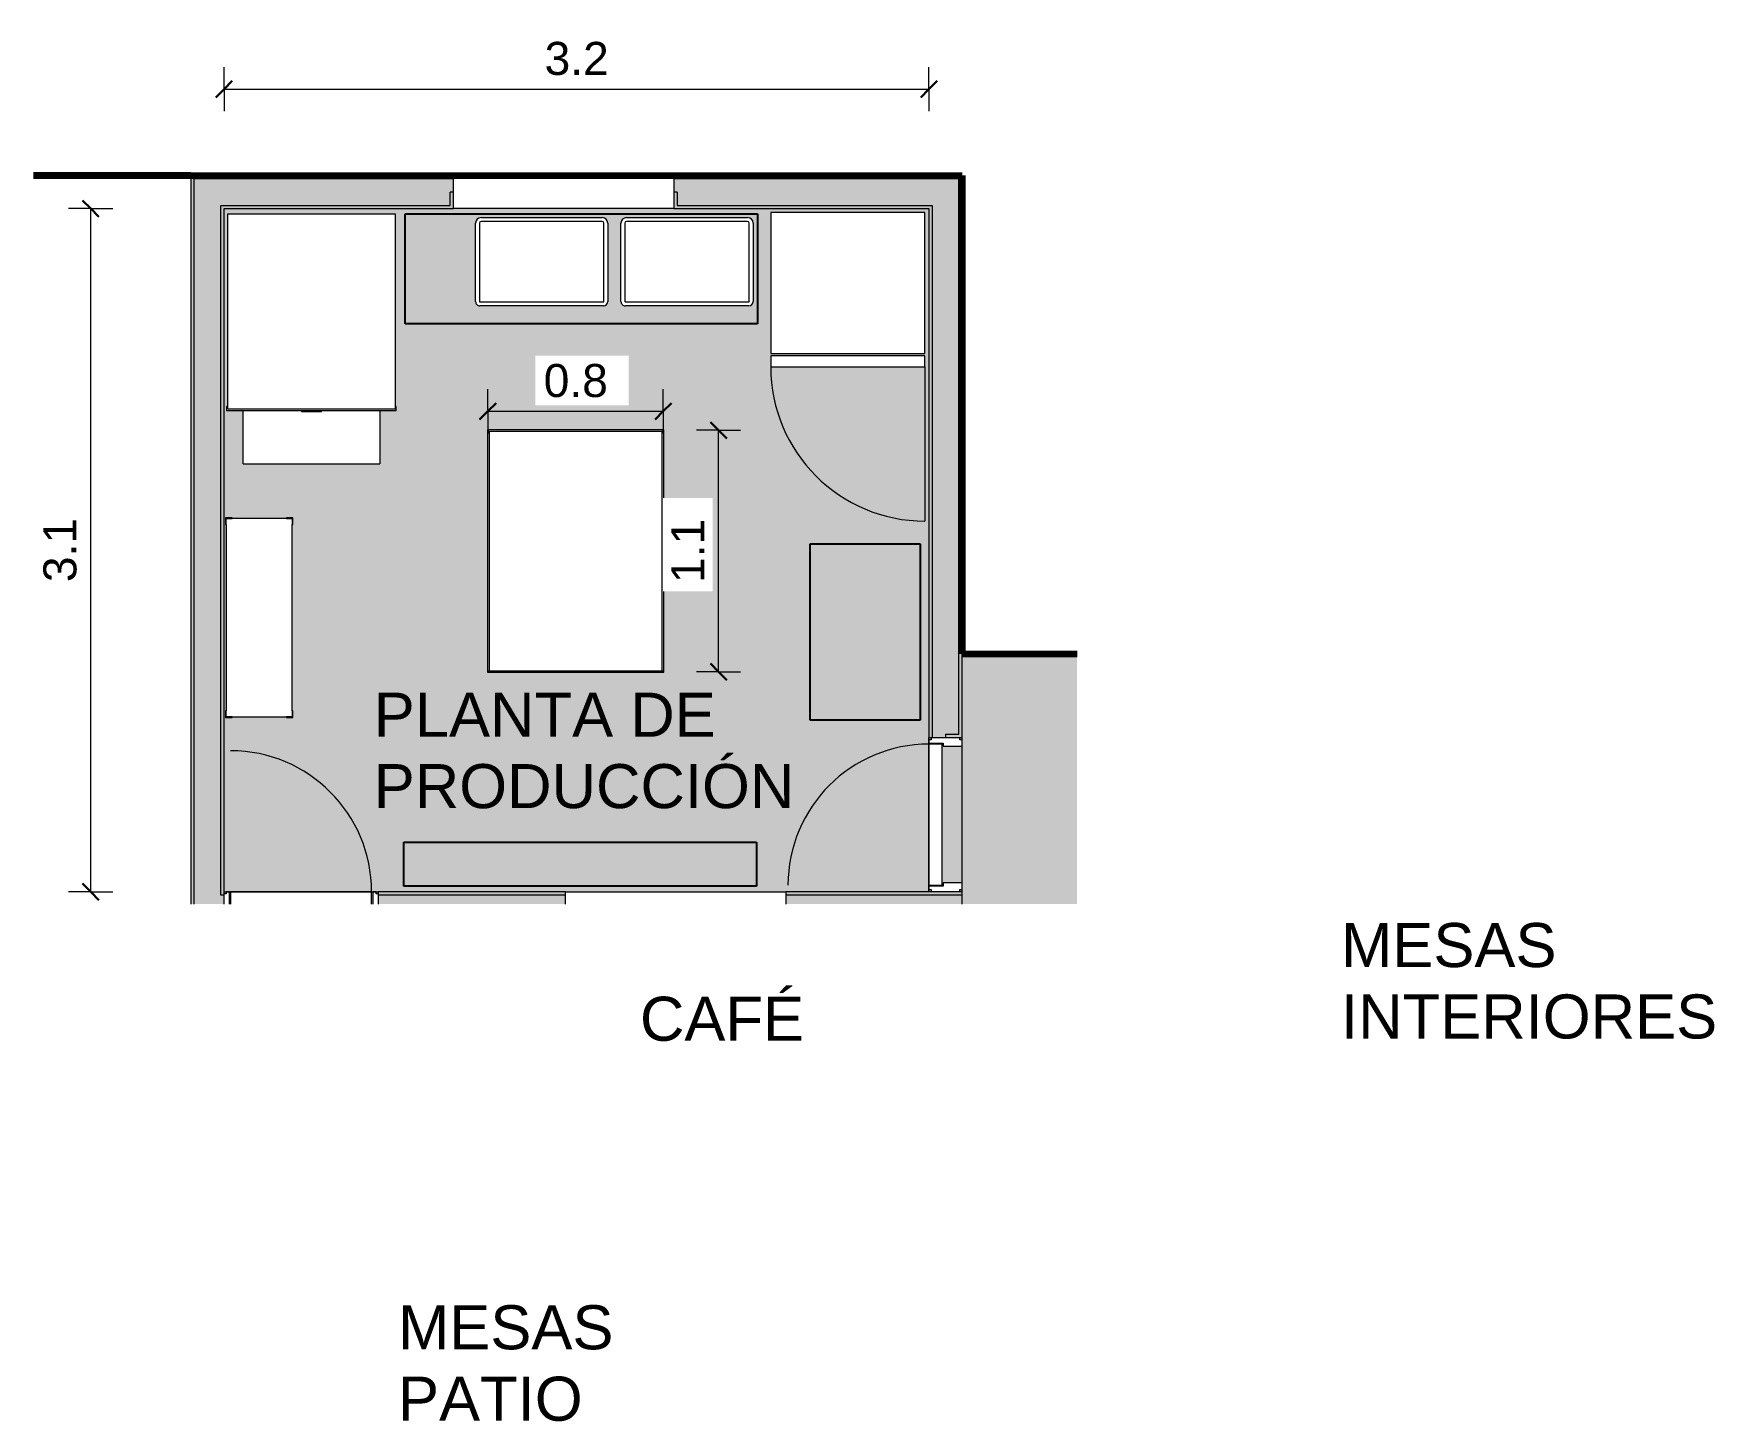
# Model space of a CAD drawing. Header units: metres. Extents: x 5.13 to 12.76, y 2.48 to 8.78.
import ezdxf

# ---------------------------------------------------------------- set-up
doc = ezdxf.new("R2010")
doc.units = ezdxf.units.M
for name, color, linetype, lineweight in [('X-ARQ-MOBILIARIO_CUT', 146, 'Continuous', 9), ('X-ARQ-MOBILIARIO_PROJ', 9, 'Continuous', 9), ('X-ARQ-MURO_CUT', 5, 'Continuous', 9), ('X-ARQ-MURO_PROJ', 251, 'Continuous', 9), ('X-ARQ-PISOS_PROJ', 8, 'Continuous', 9), ('X-ARQ-PROYECCIONES', 8, 'Continuous', 9), ('X-ARQ-PUERTAS_CUT', 3, 'Continuous', 9), ('X-ESP-REF-SIMBOLOS', 3, 'Continuous', 9), ('X-ESP-REF-SIMBOLOS-100', 3, 'Continuous', 9), ('X-ESP-TEXTO', 2, 'Continuous', 9), ('X-PLANO1', 6, 'Continuous', 90), ('X-TEC-GEN', 252, 'Continuous', 9)]:
    doc.layers.add(name, color=color, linetype=linetype, lineweight=lineweight)
doc.styles.add('Arial', font='arial.ttf', dxfattribs={"height": 0.2})
doc.styles.add('Arial_1', font='arial.ttf', dxfattribs={"height": 0.15})
doc.dimstyles.new('00_PLANB_DIM__fondo_blanco_', dxfattribs={"dimscale": 0.3048, "dimtxt": 0.153039, "dimasz": 0.246063, "dimexe": 0.328084, "dimexo": 0.0625, "dimgap": 0.065617, "dimtad": 1, "dimrnd": 0.01, "dimdsep": 46, "dimtxsty": 'Arial_1', "dimblk1": 'OBLIQUE', "dimblk2": 'OBLIQUE', "dimsah": 1, "dimcen": 0.09, "dimazin": 0, "dimtfac": 1, "dimtdec": 4, "dimtix": 1, "dimtmove": 0, "dimatfit": 3, "dimfxl": 0.328084, "dimfxlon": 1, "dimtvp": 1, "dimtfill": 1, "dimtolj": 1, "dimtzin": 0, "dimarcsym": 2})

# ---------------------------------------------------------------- blocks, each defined once
blk = doc.blocks.new('AE_PUERTA BATIENTE MADERA - AE_PUERTA BATIENTE MADERA 0_70X2_20-8696333-Piso 1 - Arq')
at = {"layer": 'X-ARQ-PROYECCIONES'}
blk.add_line((-0.35, 0.075), (0.35, 0.075), dxfattribs=at)
blk.add_arc((-0.32, 0.075), 0.64, 0, 90, dxfattribs=at)
at = {"layer": 'X-ARQ-PUERTAS_CUT'}
for p, q in [((-0.34, 0.065), (-0.35, 0.065)), ((-0.325, 0.075), (-0.34, 0.075)), ((-0.34, 0.075), (-0.34, 0.065)), ((-0.325, 0.019), (-0.325, 0.075)), ((0.32, 0.075), (-0.32, 0.075)), ((-0.32, 0.075), (-0.32, 0.019)), ((0.32, 0.019), (0.32, 0.075)), ((0.34, 0.075), (0.325, 0.075)), ((0.325, 0.075), (0.325, 0.019)), ((0.34, 0.065), (0.34, 0.075)), ((0.35, 0.065), (0.34, 0.065))]:
    blk.add_line(p, q, dxfattribs=at)
blk = doc.blocks.new('Horno Padrino - Horno Padrino-8709530-Piso 1 - Arq')
at = {"layer": 'X-ARQ-MOBILIARIO_PROJ'}
for p, q in [((-0.38, 0.44), (0.38, 0.44)), ((-0.38, -0.445), (-0.38, 0.44)), ((0.38, 0.44), (0.38, -0.445)), ((-0.385, -0.435), (-0.385, -0.455)), ((-0.38, -0.435), (-0.385, -0.435)), ((0.385, -0.455), (-0.385, -0.455)), ((-0.38, -0.445), (0.38, -0.445)), ((-0.31, -0.695), (-0.31, -0.455)), ((-0.045, -0.455), (-0.045, -0.458)), ((0.045, -0.458), (0.045, -0.455)), ((0.31, -0.455), (0.31, -0.695)), ((0.385, -0.435), (0.38, -0.435)), ((0.385, -0.455), (0.385, -0.435)), ((-0.045, -0.458), (0.045, -0.458)), ((-0.31, -0.695), (0.31, -0.695))]:
    blk.add_line(p, q, dxfattribs=at)
blk = doc.blocks.new('A_Surface rec - A_Surface rec-7537305-Piso 1 - Arq')
at = {"layer": 'X-ARQ-MOBILIARIO_PROJ'}
for p, q in [((-0.55, 0.4), (-0.55, -0.4)), ((0.55, 0.4), (-0.55, 0.4)), ((-0.5429, 0.3929), (-0.55, 0.4)), ((-0.5429, 0.3929), (-0.5429, -0.3929)), ((0.5429, 0.3929), (-0.5429, 0.3929)), ((0.55, 0.4), (0.5429, 0.3929)), ((0.5429, -0.3929), (0.5429, 0.3929)), ((0.55, -0.4), (0.55, 0.4)), ((-0.55, -0.4), (-0.5429, -0.3929)), ((-0.55, -0.4), (0.55, -0.4)), ((-0.5429, -0.3929), (0.5429, -0.3929)), ((0.55, -0.4), (0.5429, -0.3929))]:
    blk.add_line(p, q, dxfattribs=at)
blk = doc.blocks.new('AE_PUERTA BATIENTE MADERA - AE_PUERTA BATIENTE MADERA 0_70X2_20-8714395-Piso 1 - Arq')
at = {"layer": 'X-ARQ-PROYECCIONES'}
for p, q in [((-0.35, 0.075), (0.35, 0.075)), ((-0.35, -0.075), (0.35, -0.075))]:
    blk.add_line(p, q, dxfattribs=at)
blk.add_arc((-0.32, 0.075), 0.64, 0, 90, dxfattribs=at)
at = {"layer": 'X-ARQ-PUERTAS_CUT'}
for p, q in [((-0.34, 0.065), (-0.35, 0.065)), ((-0.325, 0.075), (-0.34, 0.075)), ((-0.34, 0.075), (-0.34, 0.065)), ((-0.325, 0.01), (-0.325, 0.075)), ((-0.31, 0.01), (-0.325, 0.01)), ((0.32, 0.075), (-0.32, 0.075)), ((-0.32, 0.075), (-0.32, 0.015)), ((-0.32, 0.015), (0.32, 0.015)), ((-0.31, -0.075), (-0.31, 0.01)), ((0.31, 0.01), (0.31, -0.075)), ((0.325, 0.01), (0.31, 0.01)), ((0.32, 0.015), (0.32, 0.075)), ((0.34, 0.075), (0.325, 0.075)), ((0.325, 0.075), (0.325, 0.01)), ((0.34, 0.065), (0.34, 0.075)), ((0.35, 0.065), (0.34, 0.065)), ((-0.35, -0.065), (-0.34, -0.065)), ((-0.34, -0.065), (-0.34, -0.075)), ((-0.34, -0.075), (-0.31, -0.075)), ((0.31, -0.075), (0.34, -0.075)), ((0.34, -0.075), (0.34, -0.065)), ((0.34, -0.065), (0.35, -0.065))]:
    blk.add_line(p, q, dxfattribs=at)
blk = doc.blocks.new('EQU_NEVERA - EQU_NEVERA-7909127-Piso 1 - Arq')
at = {"layer": 'X-ARQ-PROYECCIONES'}
blk.add_line((0.35, -0.35), (0.35, -1.05), dxfattribs=at)
blk.add_arc((0.35, -0.35), 0.7, 180, 270, dxfattribs=at)
at = {"layer": 'X-TEC-GEN'}
for p, q in [((0.35, 0.35), (-0.35, 0.35)), ((-0.35, 0.35), (-0.35, -0.2901)), ((0.35, -0.2901), (0.35, 0.35)), ((-0.35, -0.2901), (0.35, -0.2901)), ((0.35, -0.3001), (-0.35, -0.3001)), ((-0.35, -0.3001), (-0.35, -0.35)), ((0.35, -0.35), (0.35, -0.3001)), ((-0.35, -0.35), (0.35, -0.35))]:
    blk.add_line(p, q, dxfattribs=at)
blk = doc.blocks.new('Canastillas plásticas  31 - 31 x 40 x 60 - LAT HOLE - 3 STACK-8039155-Piso 1 - Arq')
at = {"layer": 'X-ARQ-MOBILIARIO_PROJ'}
for p, q in [((-0.3, -0.175), (-0.3, 0.18)), ((-0.2825, 0.18), (-0.2825, -0.175)), ((-0.28, 0.2), (0.28, 0.2)), ((0.28, 0.1825), (-0.28, 0.1825)), ((0.2825, -0.175), (0.2825, 0.18)), ((0.3, 0.18), (0.3, -0.175)), ((-0.275, -0.1825), (0.275, -0.1825)), ((0.275, -0.2), (-0.275, -0.2))]:
    blk.add_line(p, q, dxfattribs=at)
for centre, radius, start, end in [((-0.28, 0.18), 0.02, 90, 180), ((-0.28, 0.18), 0.02, 90, 180), ((-0.28, 0.18), 0.00255, 90, 180), ((0.28, 0.18), 0.02, 360, 90), ((0.28, 0.18), 0.02, 360, 90), ((0.28, 0.18), 0.0025, 360, 90), ((-0.275, -0.175), 0.025, 180, 270), ((-0.275, -0.175), 0.025, 180, 270), ((-0.275, -0.175), 0.0075, 180, 270), ((0.275, -0.175), 0.0075, 270, 360), ((0.275, -0.175), 0.025, 270, 360), ((0.275, -0.175), 0.025, 270, 360)]:
    blk.add_arc(centre, radius, start, end, dxfattribs=at)
blk = doc.blocks.new('Repiza - Repiza-8718733-Piso 1 - Arq')
at = {"layer": 'X-ARQ-MOBILIARIO_CUT'}
for p, q in [((-0.423, 0.153), (-0.453, 0.153)), ((-0.453, 0.153), (-0.453, 0.123)), ((-0.423, 0.15), (-0.423, 0.153)), ((0.453, 0.153), (0.423, 0.153)), ((0.423, 0.153), (0.423, 0.15)), ((0.453, 0.123), (0.453, 0.153)), ((-0.453, 0.123), (-0.45, 0.123)), ((-0.45, 0.123), (-0.45, 0.15)), ((-0.45, 0.15), (-0.423, 0.15)), ((0.423, 0.15), (0.45, 0.15)), ((0.45, 0.15), (0.45, 0.123)), ((0.45, 0.123), (0.453, 0.123)), ((-0.45, -0.123), (-0.453, -0.123)), ((-0.453, -0.123), (-0.453, -0.153)), ((-0.45, -0.15), (-0.45, -0.123)), ((-0.423, -0.15), (-0.45, -0.15)), ((-0.423, -0.153), (-0.423, -0.15)), ((0.45, -0.15), (0.423, -0.15)), ((0.423, -0.15), (0.423, -0.153)), ((0.45, -0.123), (0.45, -0.15)), ((0.453, -0.123), (0.45, -0.123)), ((0.453, -0.153), (0.453, -0.123)), ((-0.453, -0.153), (-0.423, -0.153)), ((0.423, -0.153), (0.453, -0.153))]:
    blk.add_line(p, q, dxfattribs=at)
at = {"layer": 'X-ARQ-MOBILIARIO_PROJ'}
for p, q in [((-0.45, 0.123), (-0.45, -0.123)), ((0.423, 0.15), (-0.423, 0.15)), ((0.45, -0.123), (0.45, 0.123)), ((-0.423, -0.15), (0.423, -0.15))]:
    blk.add_line(p, q, dxfattribs=at)
blk = doc.blocks.new('DIMBLOCK1-Piso 1 - Arq')
at = {"layer": 'X-ESP-REF-SIMBOLOS-100', "lineweight": 30}
for p, q in [((5.3933, 7.9849), (5.3558, 8.0224)), ((5.3933, 7.9849), (5.4308, 7.9474)), ((5.3933, 4.8849), (5.3558, 4.9224)), ((5.3933, 4.8849), (5.4308, 4.8474))]:
    blk.add_line(p, q, dxfattribs=at)
at = {"layer": 'X-ESP-REF-SIMBOLOS-100'}
for p, q in [((5.3933, 7.9849), (5.2933, 7.9849)), ((5.3933, 4.8849), (5.3933, 7.9849)), ((5.3933, 7.9849), (5.4933, 7.9849)), ((5.3933, 4.8849), (5.2933, 4.8849)), ((5.3933, 4.8849), (5.4933, 4.8849))]:
    blk.add_line(p, q, dxfattribs=at)
at = {"layer": 'X-ESP-REF-SIMBOLOS-100', "color": 0, "insert": (5.1786, 6.2901), "char_height": 0.15, "width": 0.347516, "attachment_point": 1, "rotation": 90, "line_spacing_factor": 0.941778, "style": 'Arial_1', "bg_fill": 3, "box_fill_scale": 1.25, "bg_fill_color": 9, "bg_fill_true_color": 13158600, "bg_fill_transparency": 0}
blk.add_mtext('3.1', dxfattribs=at)
blk = doc.blocks.new('_Oblique')
at = {"color": 0, "linetype": 'ByBlock', "lineweight": -2}
blk.add_line((-0.5, -0.5), (0.5, 0.5), dxfattribs=at)
blk = doc.blocks.new('DIMBLOCK2-Piso 1 - Arq')
at = {"layer": 'X-ESP-REF-SIMBOLOS-100'}
for p, q in [((5.9986, 8.5269), (5.9986, 8.6269)), ((9.1986, 8.5269), (9.1986, 8.6269)), ((5.9986, 8.5269), (9.1986, 8.5269)), ((5.9986, 8.5269), (5.9986, 8.4269)), ((9.1986, 8.5269), (9.1986, 8.4269))]:
    blk.add_line(p, q, dxfattribs=at)
at = {"layer": 'X-ESP-REF-SIMBOLOS-100', "lineweight": 30}
for p, q in [((5.9986, 8.5269), (6.0361, 8.5644)), ((9.1986, 8.5269), (9.2361, 8.5644)), ((5.9986, 8.5269), (5.9611, 8.4894)), ((9.1986, 8.5269), (9.1611, 8.4894))]:
    blk.add_line(p, q, dxfattribs=at)
at = {"layer": 'X-ESP-REF-SIMBOLOS-100', "color": 0, "insert": (7.4538, 8.7416), "char_height": 0.15, "width": 0.347516, "attachment_point": 1, "line_spacing_factor": 0.941778, "style": 'Arial_1', "bg_fill": 3, "box_fill_scale": 1.25, "bg_fill_color": 9, "bg_fill_true_color": 13158600, "bg_fill_transparency": 0}
blk.add_mtext('3.2', dxfattribs=at)
blk = doc.blocks.new('DIMBLOCK3-Piso 1 - Arq')
at = {"layer": 'X-ESP-REF-SIMBOLOS-100'}
for p, q in [((8.2436, 6.9789), (8.1436, 6.9789)), ((8.2436, 5.8829), (8.2436, 6.9789)), ((8.2436, 6.9789), (8.3436, 6.9789)), ((8.2436, 5.8829), (8.1436, 5.8829)), ((8.2436, 5.8829), (8.3436, 5.8829))]:
    blk.add_line(p, q, dxfattribs=at)
at = {"layer": 'X-ESP-REF-SIMBOLOS-100', "lineweight": 30}
for p, q in [((8.2436, 6.9789), (8.2061, 7.0164)), ((8.2436, 6.9789), (8.2811, 6.9414)), ((8.2436, 5.8829), (8.2061, 5.9204)), ((8.2436, 5.8829), (8.2811, 5.8454))]:
    blk.add_line(p, q, dxfattribs=at)
at = {"layer": 'X-ESP-REF-SIMBOLOS-100', "color": 0, "insert": (8.0288, 6.2861), "char_height": 0.15, "width": 0.347516, "attachment_point": 1, "rotation": 90, "line_spacing_factor": 0.941778, "style": 'Arial_1', "bg_fill": 3, "box_fill_scale": 1.25, "bg_fill_color": 9, "bg_fill_true_color": 13158600, "bg_fill_transparency": 0}
blk.add_mtext('1.1', dxfattribs=at)
blk = doc.blocks.new('DIMBLOCK4-Piso 1 - Arq')
at = {"layer": 'X-ESP-REF-SIMBOLOS-100'}
for p, q in [((7.1965, 7.0652), (7.1965, 7.1652)), ((7.9925, 7.0652), (7.9925, 7.1652)), ((7.1965, 7.0652), (7.9925, 7.0652)), ((7.1965, 7.0652), (7.1965, 6.9652)), ((7.9925, 7.0652), (7.9925, 6.9652))]:
    blk.add_line(p, q, dxfattribs=at)
at = {"layer": 'X-ESP-REF-SIMBOLOS-100', "lineweight": 30}
for p, q in [((7.1965, 7.0652), (7.234, 7.1027)), ((7.9925, 7.0652), (8.03, 7.1027)), ((7.1965, 7.0652), (7.159, 7.0277)), ((7.9925, 7.0652), (7.955, 7.0277))]:
    blk.add_line(p, q, dxfattribs=at)
at = {"layer": 'X-ESP-REF-SIMBOLOS-100', "color": 0, "insert": (7.4497, 7.28), "char_height": 0.15, "width": 0.347516, "attachment_point": 1, "line_spacing_factor": 0.941778, "style": 'Arial_1', "bg_fill": 3, "box_fill_scale": 1.25, "bg_fill_color": 9, "bg_fill_true_color": 13158600, "bg_fill_transparency": 0}
blk.add_mtext('0.8', dxfattribs=at)

msp = doc.modelspace()

# ---------------------------------------------------------------- hatches: boundary and pattern name
at = {"layer": 'X-ARQ-MURO_PROJ'}
for points in [[(5.8531, 4.8288), (5.8636, 4.8288), (5.8636, 8.1349), (5.8486, 8.1349), (5.8486, 4.8288)], [(5.8636, 4.8288), (5.9836, 4.8288), (5.9836, 8.1199), (5.8636, 8.1199), (5.8636, 4.8699)], [(9.3336, 5.5849), (9.3486, 5.5849), (9.3486, 8.1199), (9.3336, 8.1199), (9.3336, 5.5999), (9.2736, 5.5999), (9.2736, 5.5849)], [(5.9986, 4.8699), (5.9986, 7.9999), (5.9836, 7.9999), (5.9836, 4.8699)], [(9.2136, 5.5849), (9.2136, 7.9849), (9.1986, 7.9849), (9.1986, 5.5849)], [(9.2136, 5.5849), (9.2736, 5.5849), (9.2736, 5.5999), (9.3336, 5.5999), (9.3336, 7.9999), (9.2136, 7.9999), (9.2136, 5.5999)]]:
    msp.add_hatch(color=256, dxfattribs=at).paths.add_polyline_path(points)
h = msp.add_hatch(color=256, dxfattribs=at)
h.paths.add_polyline_path([(5.8636, 8.1199), (7.0407, 8.1199), (7.0407, 8.1349), (5.8636, 8.1349)])
h.paths.add_polyline_path([(8.0407, 8.1199), (9.3486, 8.1199), (9.3486, 8.1349), (8.0407, 8.1349)])
h = msp.add_hatch(color=256, dxfattribs=at)
h.paths.add_polyline_path([(5.9836, 7.9999), (7.0257, 7.9999), (7.0257, 8.0599), (7.0407, 8.0599), (7.0407, 8.1199), (5.9836, 8.1199), (5.9836, 8.0599)])
h.paths.add_polyline_path([(8.0557, 7.9999), (9.3336, 7.9999), (9.3336, 8.1199), (8.0407, 8.1199), (8.0407, 8.0599), (8.0557, 8.0599), (8.0557, 8.0162)])
h = msp.add_hatch(color=256, dxfattribs=at)
h.paths.add_polyline_path([(5.9986, 7.9849), (7.0407, 7.9849), (7.0407, 8.0599), (7.0257, 8.0599), (7.0257, 7.9999), (5.9986, 7.9999)])
h.paths.add_polyline_path([(8.0407, 7.9849), (9.2136, 7.9849), (9.2136, 7.9999), (8.0557, 7.9999), (8.0557, 8.0599), (8.0407, 8.0599), (8.0407, 7.9999)])
h = msp.add_hatch(color=256, dxfattribs=at)
h.paths.add_polyline_path([(8.6869, 4.8699), (9.3486, 4.8699), (9.3486, 4.8849), (8.5486, 4.8849), (8.5486, 4.8699)])
h.paths.add_polyline_path([(7.5486, 4.8699), (7.5486, 4.8849), (6.6986, 4.8849), (6.6986, 4.8699), (7.5027, 4.8699)])
h = msp.add_hatch(color=256, dxfattribs=at)
h.paths.add_polyline_path([(9.3486, 4.8288), (9.3486, 4.8699), (8.5486, 4.8699), (8.5486, 4.8288), (8.8118, 4.8288)])
h.paths.add_polyline_path([(5.9887, 4.8288), (5.9986, 4.8288), (5.9986, 4.8699), (5.9836, 4.8699), (5.9836, 4.8288)])
h.paths.add_polyline_path([(6.7136, 4.8288), (7.5486, 4.8288), (7.5486, 4.8699), (6.6986, 4.8699), (6.6986, 4.8288), (6.7088, 4.8288)])
at = {"layer": 'X-ARQ-PISOS_PROJ'}
h = msp.add_hatch(color=256, dxfattribs=at)
h.paths.add_polyline_path([(6.6686, 4.8288), (6.6736, 4.8288), (6.6736, 4.8849), (6.6886, 4.8849), (6.6886, 4.8749), (6.6986, 4.8749), (6.6986, 4.8849), (9.2086, 4.8849), (9.2086, 4.8949), (9.1986, 4.8949), (9.1986, 4.9099), (9.2636, 4.9099), (9.2636, 4.9249), (9.3486, 4.9249), (9.3486, 4.8949), (9.3386, 4.8949), (9.3386, 4.8849), (9.3486, 4.8849), (9.3486, 4.8288), (9.8711, 4.8288), (9.8711, 5.9642), (9.3486, 5.9642), (9.3486, 5.5849), (9.3386, 5.5849), (9.3386, 5.5749), (9.3486, 5.5749), (9.3486, 5.5449), (9.2636, 5.5449), (9.2636, 5.5599), (9.1986, 5.5599), (9.1986, 5.5749), (9.2086, 5.5749), (9.2086, 5.5849), (9.1986, 5.5849), (9.1986, 7.9849), (5.9986, 7.9849), (5.9986, 4.8749), (6.0086, 4.8749), (6.0086, 4.8849), (6.0236, 4.8849), (6.0236, 4.8288), (6.0286, 4.8288), (6.0286, 4.8849), (6.6686, 4.8849), (6.6686, 4.8699)])
h.paths.add_polyline_path([(9.2586, 4.9149), (9.1986, 4.9149), (9.1986, 5.5549), (9.2586, 5.5549), (9.2586, 4.9249)])
h.paths.add_polyline_path([(6.0236, 5.6756), (6.0056, 5.6756), (6.0056, 5.7056), (6.0086, 5.7056), (6.0086, 6.5516), (6.0056, 6.5516), (6.0056, 6.5816), (6.0356, 6.5816), (6.0356, 6.5786), (6.2816, 6.5786), (6.2816, 6.5816), (6.3116, 6.5816), (6.3116, 6.5516), (6.3086, 6.5516), (6.3086, 5.7056), (6.3116, 5.7056), (6.3116, 5.6756), (6.2816, 5.6756), (6.2816, 5.6786), (6.0356, 5.6786), (6.0356, 5.6756), (6.0286, 5.6756)])
h.paths.add_polyline_path([(7.9945, 5.8809), (7.1945, 5.8809), (7.1945, 6.9809), (7.9945, 6.9809), (7.9945, 5.8829)])
h.paths.add_polyline_path([(6.3185, 6.8269), (6.0854, 6.8269), (6.0854, 7.0669), (6.0104, 7.0669), (6.0104, 7.0869), (6.0154, 7.0869), (6.0154, 7.9619), (6.7754, 7.9619), (6.7754, 7.0869), (6.7804, 7.0869), (6.7804, 7.0669), (6.7054, 7.0669), (6.7054, 6.8269)])
h.paths.add_polyline_path([(8.5303, 7.2669), (8.4804, 7.2669), (8.4804, 7.3168), (9.1804, 7.3168), (9.1804, 7.2669), (8.6869, 7.2669)])
h.paths.add_polyline_path([(9.1304, 7.3268), (8.4804, 7.3268), (8.4804, 7.9669), (9.1804, 7.9669), (9.1804, 7.3268)])
h.paths.add_polyline_path([(8.0948, 7.5442), (7.8154, 7.5449), (7.8105, 7.5469), (7.8054, 7.5514), (7.8032, 7.5542), (7.8007, 7.5629), (7.8005, 7.5717), (7.8016, 7.9262), (7.8051, 7.9332), (7.8079, 7.9369), (7.813, 7.9408), (7.823, 7.9438), (7.828, 7.9442), (8.3826, 7.9431), (8.3909, 7.9386), (8.3932, 7.9369), (8.3972, 7.9317), (8.4002, 7.9218), (8.4005, 7.9166), (8.3999, 7.559), (8.3957, 7.5514), (8.3947, 7.55), (8.3905, 7.5469), (8.3818, 7.5443), (8.3724, 7.5442), (8.1947, 7.5442)])
h.paths.add_polyline_path([(7.2067, 7.5442), (7.1554, 7.5449), (7.1505, 7.5469), (7.1454, 7.5514), (7.1432, 7.5542), (7.1407, 7.5629), (7.1405, 7.5717), (7.1416, 7.9262), (7.1451, 7.9332), (7.1512, 7.9394), (7.153, 7.9408), (7.163, 7.9438), (7.1697, 7.9442), (7.722, 7.9433), (7.728, 7.9408), (7.7332, 7.9369), (7.7372, 7.9317), (7.7402, 7.9218), (7.7405, 7.9166), (7.7399, 7.559), (7.7357, 7.5514), (7.7347, 7.55), (7.7305, 7.5469), (7.7218, 7.5443), (7.713, 7.5442), (7.3439, 7.5442)])
h.paths.add_polyline_path([(7.7205, 7.5617), (7.7223, 7.5624), (7.7212, 7.5624)])
h.paths.add_polyline_path([(8.3805, 7.5617), (8.3823, 7.5624), (8.3812, 7.5624)])

# ---------------------------------------------------------------- linework, layer by layer
for p, q in [((6.8205, 7.9619), (8.4205, 7.9619)), ((6.8205, 7.4619), (6.8205, 7.9619)), ((8.4205, 7.9619), (8.4205, 7.4619)), ((8.4205, 7.4619), (6.8205, 7.4619)), ((8.6586, 6.4641), (9.1586, 6.4641)), ((8.6586, 5.6641), (8.6586, 6.4641)), ((9.1586, 6.4641), (9.1586, 5.6641)), ((9.1586, 5.6641), (8.6586, 5.6641)), ((6.8155, 5.1099), (8.4155, 5.1099)), ((6.8155, 4.9099), (6.8155, 5.1099)), ((8.4155, 5.1099), (8.4155, 4.9099)), ((8.4155, 4.9099), (6.8155, 4.9099))]:
    msp.add_line(p, q)
at = {"layer": 'X-ARQ-MURO_CUT'}
for p, q in [((7.0407, 8.1349), (5.8486, 8.1349)), ((5.8486, 8.1349), (5.8486, 4.8288)), ((7.0407, 8.1199), (5.8636, 8.1199)), ((5.8636, 4.8288), (5.8636, 8.1199)), ((7.0407, 7.9849), (7.0407, 8.1349)), ((9.3486, 8.1349), (8.0407, 8.1349)), ((8.0407, 8.1349), (8.0407, 7.9849)), ((9.3336, 8.1199), (8.0407, 8.1199)), ((9.3336, 5.5999), (9.3336, 8.1199)), ((9.3486, 5.5849), (9.3486, 8.1349)), ((7.0407, 8.0599), (7.0257, 8.0599)), ((7.0257, 7.9999), (7.0257, 8.0599)), ((8.0557, 8.0599), (8.0407, 8.0599)), ((8.0557, 8.0599), (8.0557, 7.9999)), ((5.9836, 7.9999), (7.0257, 7.9999)), ((5.9836, 4.8699), (5.9836, 7.9999)), ((5.9986, 7.9849), (7.0407, 7.9849)), ((5.9986, 4.8288), (5.9986, 7.9849)), ((8.0407, 7.9849), (9.1986, 7.9849)), ((8.0557, 7.9999), (9.2136, 7.9999)), ((9.1986, 7.9849), (9.1986, 5.5849)), ((9.2136, 7.9999), (9.2136, 5.5849)), ((9.1986, 5.5849), (9.3486, 5.5849)), ((9.2736, 5.5999), (9.2736, 5.5849)), ((9.2736, 5.5999), (9.3336, 5.5999)), ((7.5486, 4.8849), (6.6986, 4.8849)), ((6.6986, 4.8849), (6.6986, 4.8288)), ((7.5486, 4.8288), (7.5486, 4.8849)), ((9.3486, 4.8849), (8.5486, 4.8849)), ((8.5486, 4.8849), (8.5486, 4.8288)), ((9.3486, 4.8288), (9.3486, 4.8849)), ((5.9986, 4.8699), (5.9836, 4.8699)), ((7.5486, 4.8699), (6.6986, 4.8699)), ((9.3486, 4.8699), (8.5486, 4.8699))]:
    msp.add_line(p, q, dxfattribs=at)
at = {"layer": 'X-ARQ-MURO_PROJ'}
for p, q in [((7.0407, 8.1349), (8.0407, 8.1349)), ((8.0407, 7.9849), (7.0407, 7.9849)), ((7.5486, 4.8849), (8.5486, 4.8849))]:
    msp.add_line(p, q, dxfattribs=at)
at = {"layer": 'X-ARQ-PISOS_PROJ'}
msp.add_line((9.8711, 5.9642), (9.3486, 5.9642), dxfattribs=at)
at = {"layer": 'X-PLANO1'}
for p, q in [((5.8486, 8.1349), (5.1343, 8.1349)), ((5.1343, 8.1349), (9.3486, 8.1349)), ((9.3486, 8.1349), (9.3486, 5.9642)), ((9.3486, 5.9642), (9.8711, 5.9642))]:
    msp.add_line(p, q, dxfattribs=at)

# ---------------------------------------------------------------- block references
at = {"layer": 'X-ARQ-MOBILIARIO_PROJ'}
msp.add_blockref('Horno Padrino - Horno Padrino-8709530-Piso 1 - Arq', (6.3954, 7.5219), dxfattribs=at)
for name, p, rotation in [('Canastillas plásticas  31 - 31 x 40 x 60 - LAT HOLE - 3 STACK-8039155-Piso 1 - Arq', (7.4405, 7.7442), 180), ('Canastillas plásticas  31 - 31 x 40 x 60 - LAT HOLE - 3 STACK-8039155-Piso 1 - Arq', (8.1005, 7.7442), 180), ('A_Surface rec - A_Surface rec-7537305-Piso 1 - Arq', (7.5945, 6.4309), 90.00000000000058), ('Repiza - Repiza-8718733-Piso 1 - Arq', (6.1586, 6.1286), 90.00000000000006)]:
    msp.add_blockref(name, p, dxfattribs=dict(at, rotation=rotation))
at = {"layer": 'X-ARQ-PROYECCIONES'}
for name, p in [('EQU_NEVERA - EQU_NEVERA-7909127-Piso 1 - Arq', (8.8304, 7.6169)), ('AE_PUERTA BATIENTE MADERA - AE_PUERTA BATIENTE MADERA 0_70X2_20-8696333-Piso 1 - Arq', (6.3486, 4.8099))]:
    msp.add_blockref(name, p, dxfattribs=at)
at = {"layer": 'X-ARQ-PROYECCIONES', "rotation": 90.00000000000018}
msp.add_blockref('AE_PUERTA BATIENTE MADERA - AE_PUERTA BATIENTE MADERA 0_70X2_20-8714395-Piso 1 - Arq', (9.2736, 5.2349), dxfattribs=at)

# ---------------------------------------------------------------- texts
at = {"layer": 'X-ESP-TEXTO', "char_height": 0.2, "attachment_point": 1, "style": 'Arial'}
for s, insert, width in [('PLANTA DE ', (6.6782, 5.7884), 2.020252), ('PRODUCCIÓN', (6.6782, 5.4643), 2.348944), ('MESAS', (11.069, 4.7431), 1.210548), ('CAFÉ', (7.8866, 4.4086), 0.921941), ('INTERIORES', (11.069, 4.419), 2.108438), ('MESAS', (6.7884, 3.0085), 1.210548), ('PATIO', (6.7884, 2.6844), 1.034177)]:
    msp.add_mtext(s, dxfattribs=dict(at, insert=insert, width=width))

# ---------------------------------------------------------------- dimensions: what is measured, and where the dimension line sits
at = {"layer": 'X-ESP-REF-SIMBOLOS'}
dim = msp.add_linear_dim(base=(9.1986, 8.5269), p1=(5.9986, 8.4269), p2=(9.1986, 8.4269), dimstyle='00_PLANB_DIM__fondo_blanco_', override={"dimpost": '<>', "dimfxl": 3.2}, dxfattribs=at)
dim.commit()
dim.dimension.update_dxf_attribs({"geometry": 'DIMBLOCK2-Piso 1 - Arq', "text_midpoint": (7.5986, 8.6235)})
dim = msp.add_linear_dim(base=(5.3933, 7.9849), p1=(5.4933, 4.8849), p2=(5.4933, 7.9849), angle=90, dimstyle='00_PLANB_DIM__fondo_blanco_', override={"dimpost": '<>', "dimfxl": 3.1}, dxfattribs=at)
dim.commit()
dim.dimension.update_dxf_attribs({"geometry": 'DIMBLOCK1-Piso 1 - Arq', "text_midpoint": (5.2967, 6.4349)})

# ---------------------------------------------------------------- next in the draw order: dimensions: what is measured, and where the dimension line sits
dim = msp.add_linear_dim(base=(8.2436, 6.9789), p1=(8.1436, 5.8829), p2=(8.1436, 6.9789), angle=90, dimstyle='00_PLANB_DIM__fondo_blanco_', override={"dimpost": '<>', "dimfxl": 1.096}, dxfattribs=at)
dim.commit()
dim.dimension.update_dxf_attribs({"geometry": 'DIMBLOCK3-Piso 1 - Arq', "text_midpoint": (8.1482, 6.4309)})

# ---------------------------------------------------------------- next in the draw order: dimensions: what is measured, and where the dimension line sits
dim = msp.add_linear_dim(base=(7.9925, 7.0652), p1=(7.1965, 6.9652), p2=(7.9925, 6.9652), dimstyle='00_PLANB_DIM__fondo_blanco_', override={"dimpost": '<>', "dimfxl": 0.796}, dxfattribs=at)
dim.commit()
dim.dimension.update_dxf_attribs({"geometry": 'DIMBLOCK4-Piso 1 - Arq', "text_midpoint": (7.5945, 7.1618)})

doc.saveas('drawing.dxf')
